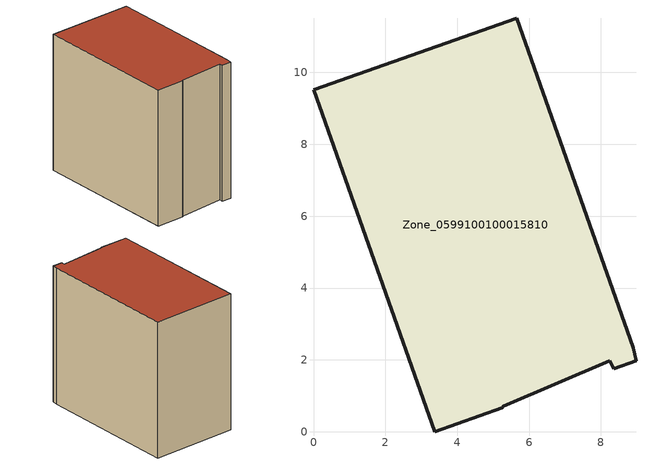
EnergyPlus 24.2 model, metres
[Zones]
Zone_0599100100015810
 floor ground (C_G): 3.38,0 0,9.52 5.66,11.51 8.89,2.34 8.97,1.98 8.35,1.76 8.24,1.97 5.28,0.72 5.26,0.66 z0
 wall outside (C_F): 0,9.52 3.38,0 5.26,0.66 5.28,0.72 8.24,1.97 8.35,1.76 8.97,1.98 8.89,2.34 5.66,11.51 0,9.52 z0:9.55
 roof outside (C_R): 8.97,1.98 8.89,2.34 5.66,11.51 0,9.52 3.38,0 5.26,0.66 5.28,0.72 8.24,1.97 8.35,1.76 z9.55
[BUILDING]
Pand.0599100100015810: North Axis=0; Terrain=City; Loads Convergence Tolerance Value=0.04; Temperature Convergence Tolerance Value=0.4; Solar Distribution=FullExterior; Maximum Number of Warmup Days=25; Minimum Number of Warmup Days=1
[Site:Location]
Rotterdam.The.Hague.AP_ZH_NLD Design_Conditions: Latitude=51.96; Longitude=4.45; Time Zone=1; Elevation=-4.5
[SITE:GROUNDTEMPERATURE:BUILDINGSURFACE]
18, 18, 18, 18, 18, 18, 18, 18, 18, 18, 18, 18
[MATERIAL] Thermal Absorptance=0.9; Solar Absorptance=0.7; Visible Absorptance=0.7
Name | Roughness | Thickness | Conductivity | Density | Specific Heat
G.TC.2015-2018 | MediumSmooth | 0.15 | 0.0428571 | 540 | 1210
F.TC.2015-2018 | Rough | 0.3 | 0.0666667 | 1920 | 840
R.TC.2015-2018 | MediumRough | 0.2 | 0.0333333 | 1500 | 1000
[CONSTRUCTION]
C_G: G.TC.2015-2018
C_F: F.TC.2015-2018
C_R: R.TC.2015-2018
[ZONE]
Zone_0599100100015810: Type=1; Multiplier=1; Ceiling Height=Autocalculate; Volume=Autocalculate; Floor Area=autocalculate; Part of Total Floor Area=Yes
[ZONEINFILTRATION:DESIGNFLOWRATE]
Infil_Zone_0599100100015810: Zone or ZoneList or Space or SpaceList=Zone_0599100100015810; Schedule=AlwaysOn; Design Flow Rate Calculation Method=Flow/Area; Flow Rate per Floor Area=0.0015; Constant Term Coefficient=1; Temperature Term Coefficient=0; Velocity Term Coefficient=0; Velocity Squared Term Coefficient=0
[HVACTEMPLATE:ZONE:IDEALLOADSAIRSYSTEM]
Zone_0599100100015810: Maximum Heating Supply Air Temperature=50; Minimum Cooling Supply Air Temperature=13; Maximum Heating Supply Air Humidity Ratio=0.0156; Minimum Cooling Supply Air Humidity Ratio=0.0077; Heating Limit=NoLimit; Cooling Limit=NoLimit; Dehumidification Control Type=ConstantSensibleHeatRatio; Cooling Sensible Heat Ratio=0.7; Dehumidification Setpoint=60; Humidification Control Type=None; Humidification Setpoint=30; Outdoor Air Method=None; Outdoor Air Flow Rate per Person=0.00944; Outdoor Air Flow Rate per Zone Floor Area=0; Outdoor Air Flow Rate per Zone=0; Demand Controlled Ventilation Type=None; Outdoor Air Economizer Type=NoEconomizer; Heat Recovery Type=None; Sensible Heat Recovery Effectiveness=0.7; Latent Heat Recovery Effectiveness=0.65
[ZONECONTROL:THERMOSTAT]
ThermostatControl_Zone_0599100100015810: Zone or ZoneList=Zone_0599100100015810; Control Type Schedule=DualSetpointControlType; Control 1=Thermostat_Zone_0599100100015810; Temperature Difference Between Cutout And Setpoint=0
[THERMOSTATSETPOINT:DUALSETPOINT]
Thermostat_Zone_0599100100015810: Heating Setpoint Temperature Schedule=HeatingSetpoint_Zone_0599100100015810; Cooling Setpoint Temperature Schedule=CoolingSetpoint_Zone_0599100100015810
[SCHEDULE:COMPACT]
HeatingSetpoint_Zone_0599100100015810: Through: 12/31, For: AllDays, Until: 24:00, 21
CoolingSetpoint_Zone_0599100100015810: Through: 12/31, For: AllDays, Until: 24:00, 24
DualSetpointControlType: Through: 12/31, For: AllDays, Until: 24:00, 4
AlwaysOn: Through: 12/31, For: AllDays, Until: 24:00, 1
